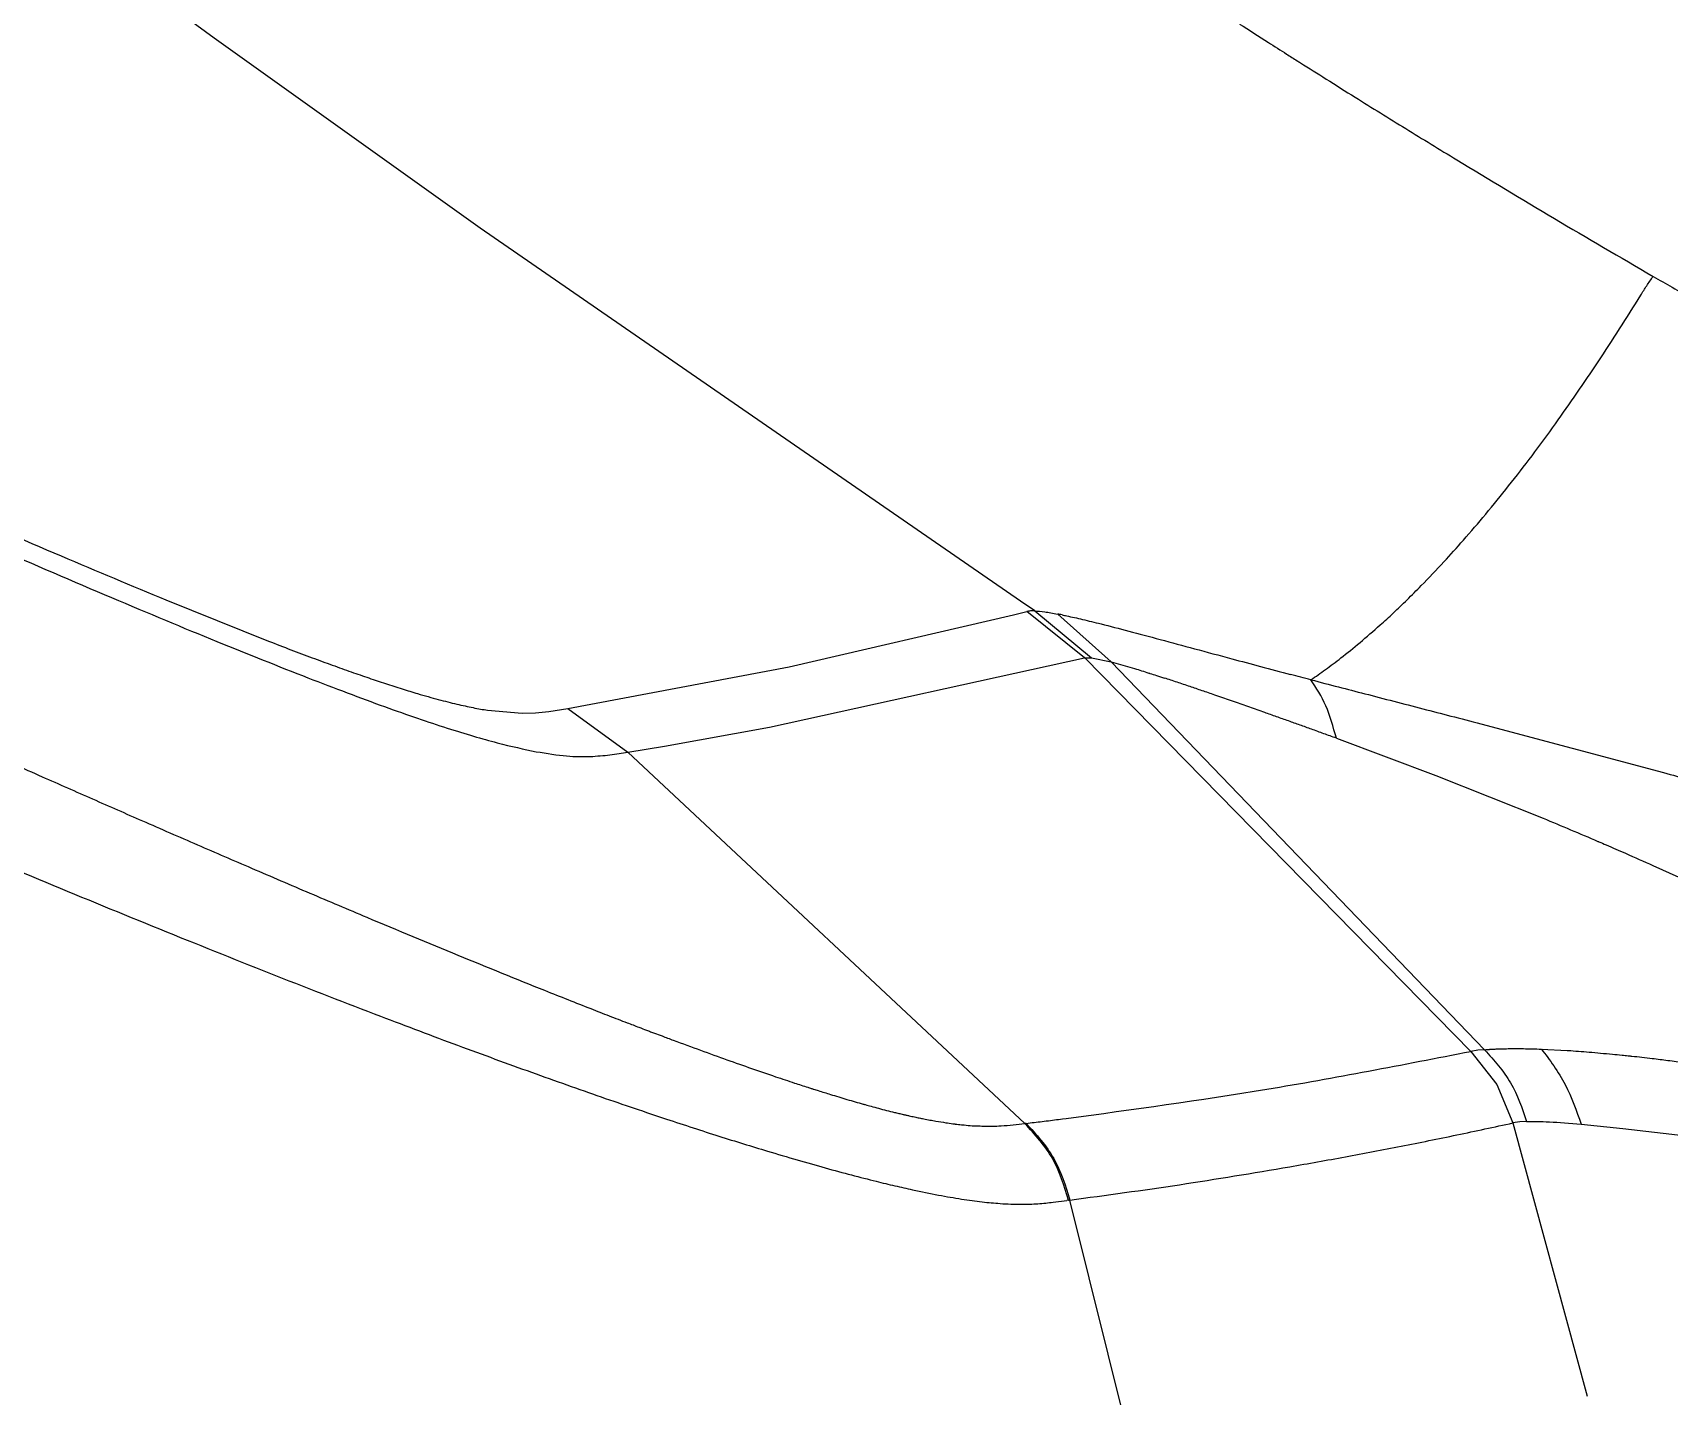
# Model space of a CAD drawing. Extents: x -51 to 27, y -13 to 136.
# Drawn here: x -34.015 to -30.973, y 50.833 to 53.368 of the extents above; entities that cross this region are included whole.
import ezdxf

# ---------------------------------------------------------------- set-up
doc = ezdxf.new("R2010")
doc.units = 0
doc.header["$MEASUREMENT"] = 0
doc.layers.add('GEOMETRY', color=2, linetype='Continuous', lineweight=25)

# ---------------------------------------------------------------- blocks, each defined once
blk = doc.blocks.new('2026 MONTERREY-BLOOM')
at = {"layer": 'GEOMETRY'}
for p, q in [((-21.9956, -30.3564), (-22.4829, -30.0005)), ((-21.5008, -30.7096), (-21.9956, -30.3564)), ((-20.4967, -31.4032), (-21.5008, -30.7096)), ((-22.0855, -31.4007), (-21.8943, -31.4774)), ((-20.5095, -31.4286), (-20.4848, -31.4224)), ((-20.4701, -31.4212), (-20.4967, -31.4032)), ((-20.3776, -31.5086), (-20.4849, -31.4225)), ((-20.4701, -31.4211), (-20.3649, -31.5082)), ((-20.9267, -31.5252), (-20.5096, -31.4287)), ((-20.3279, -31.5159), (-20.4276, -31.427)), ((-20.9635, -31.6373), (-20.3776, -31.5086)), ((-20.3776, -31.5086), (-20.3649, -31.5082)), ((-19.6596, -32.2399), (-20.3774, -31.5083)), ((-20.3649, -31.5082), (-20.328, -31.516)), ((-20.3279, -31.5159), (-20.2845, -31.5284)), ((-21.338, -31.6028), (-20.9267, -31.5252)), ((-20.328, -31.516), (-19.634, -32.2368)), ((-21.4872, -31.6058), (-21.4231, -31.6115)), ((-21.3736, -31.6084), (-21.338, -31.6028)), ((-21.338, -31.6028), (-21.2268, -31.6837)), ((-20.0951, -31.5917), (-20.1355, -31.5776)), ((-20.0428, -31.61), (-20.0951, -31.5917)), ((-21.4231, -31.6115), (-21.3983, -31.6108)), ((-21.3983, -31.6108), (-21.3736, -31.6084)), ((-21.1587, -31.6724), (-20.9635, -31.6373)), ((-19.641, -31.631), (-19.3012, -31.7217)), ((-19.9096, -31.6577), (-19.7244, -31.7271)), ((-21.2268, -31.6837), (-21.1587, -31.6724)), ((-21.2268, -31.6837), (-20.4886, -32.374)), ((-19.7244, -31.7271), (-19.5252, -31.8066)), ((-19.321, -31.8944), (-19.2183, -31.941)), ((-19.6463, -32.238), (-19.6596, -32.2399)), ((-19.6596, -32.2399), (-19.611, -32.3013)), ((-19.634, -32.2368), (-19.6463, -32.238)), ((-19.5284, -32.2357), (-19.4807, -32.2382)), ((-19.611, -32.3013), (-19.5813, -32.373)), ((-20.4863, -32.3738), (-20.4886, -32.374)), ((-19.5683, -32.3712), (-19.5813, -32.373)), ((-19.5813, -32.373), (-19.4435, -32.8811)), ((-19.556, -32.3704), (-19.5683, -32.3712)), ((-19.4546, -32.3752), (-19.377, -32.3831)), ((-19.377, -32.3831), (-19.2592, -32.3967)), ((-20.4361, -32.5204), (-20.4104, -32.517)), ((-20.4074, -32.5166), (-20.4104, -32.517)), ((-20.4074, -32.5166), (-20.4051, -32.5163)), ((-20.006, -34.1171), (-20.4051, -32.5163))]:
    blk.add_line(p, q, dxfattribs=at)
at = {"layer": 'GEOMETRY', "flags": 128}
blk.add_lwpolyline([(-20.4258, -32.3664), (-20.4188, -32.3655), (-20.4119, -32.3647)], dxfattribs=at)
at = {"layer": 'GEOMETRY'}
for points, knots in [([(-36.6427, -38.9849), (-36.6428, -38.748), (-36.6429, -38.2513), (-36.6431, -37.4958), (-36.643, -36.7174), (-36.6423, -35.9379), (-36.6409, -35.1552), (-36.6388, -34.37), (-36.6343, -33.1243), (-36.6247, -31.4274), (-36.6007, -28.7277), (-36.5557, -25.4875), (-36.48, -22.0033), (-36.3837, -18.8258), (-36.2694, -15.9518), (-36.1467, -13.5568), (-36.0218, -11.6425), (-35.9083, -10.2086), (-35.8038, -9.1111), (-35.7174, -8.3466), (-35.6715, -7.9173), (-35.5982, -7.4928), (-35.4908, -7.0801), (-35.3398, -6.6435), (-35.1358, -6.1898), (-34.8703, -5.7277), (-34.5603, -5.2943), (-34.2088, -4.8937), (-33.8193, -4.53), (-33.3956, -4.2066), (-32.942, -3.9269), (-32.4916, -3.7075), (-32.0535, -3.5411), (-31.634, -3.4198), (-31.1992, -3.3309), (-30.7502, -3.28), (-30.3002, -3.2288), (-29.6557, -3.1612), (-28.8172, -3.0818), (-27.5048, -2.9746), (-25.9207, -2.8687), (-23.9532, -2.7617), (-21.8759, -2.6679), (-19.6786, -2.5868), (-17.2507, -2.5139), (-14.59, -2.4519), (-11.7055, -2.4029), (-8.8195, -2.3695), (-5.9364, -2.3497), (-3.0548, -2.3416), (-0.5983, -2.3393), (1.4461, -2.34), (3.0915, -2.3423), (4.7536, -2.3465), (6.4156, -2.3534), (8.0545, -2.3645), (10.4077, -2.3864), (13.4813, -2.429), (16.9743, -2.5047), (20.1483, -2.6009), (23.0112, -2.7146), (25.3952, -2.8364), (27.3074, -2.9606), (28.7412, -3.0736), (29.84, -3.1777), (30.6063, -3.2639), (31.0378, -3.31), (31.4634, -3.3805), (31.8765, -3.4857), (32.3137, -3.6341), (32.7687, -3.8357), (33.2323, -4.0987), (33.6676, -4.4064), (34.0701, -4.7558), (34.436, -5.1433), (34.7616, -5.5651), (35.0437, -6.0171), (35.2785, -6.4922), (35.464, -6.9855), (35.6016, -7.491), (35.6829, -8.0099), (35.7387, -8.5338), (35.8146, -9.2299), (35.8967, -10.0974), (36.0051, -11.4079), (36.112, -12.9931), (36.2405, -15.3392), (36.3619, -18.1726), (36.4654, -21.4568), (36.5399, -24.7062), (36.5915, -27.9302), (36.6206, -30.8028), (36.6357, -33.3227), (36.6407, -34.9225), (36.6423, -35.9634), (36.6428, -36.4441), (36.643, -36.9237), (36.6431, -37.4023), (36.643, -37.8963), (36.6429, -38.4238), (36.6428, -38.792), (36.6428, -38.9849)], [0, 0, 0, 0, 0.005138, 0.010771, 0.016381, 0.022015, 0.027673, 0.03335, 0.039042, 0.054682, 0.070145, 0.097582, 0.124946, 0.145709, 0.16651, 0.187309, 0.197707, 0.208103, 0.218498, 0.221609, 0.224784, 0.227857, 0.230942, 0.234019, 0.237865, 0.24171, 0.245555, 0.249401, 0.253246, 0.257092, 0.260938, 0.264783, 0.267936, 0.271088, 0.274241, 0.277546, 0.280882, 0.284062, 0.291597, 0.299143, 0.312612, 0.326021, 0.341866, 0.357701, 0.373696, 0.394533, 0.415407, 0.436247, 0.457116, 0.477921, 0.498728, 0.51038, 0.52225, 0.534405, 0.54642, 0.558287, 0.569942, 0.597446, 0.624936, 0.645697, 0.666299, 0.687058, 0.697455, 0.707849, 0.718242, 0.721382, 0.724571, 0.72765, 0.730727, 0.733804, 0.737651, 0.741498, 0.745344, 0.74919, 0.753036, 0.756881, 0.760725, 0.76457, 0.768352, 0.772136, 0.775907, 0.779727, 0.783559, 0.79109, 0.798621, 0.812071, 0.825537, 0.849567, 0.873561, 0.896782, 0.920041, 0.943476, 0.95907, 0.97468, 0.978164, 0.981639, 0.985104, 0.988563, 0.992016, 0.995816, 1, 1, 1, 1]), ([(-20.0893, -30.3303), (-20.0716, -30.3417), (-20.0425, -30.3603), (-20.0068, -30.3831), (-19.987, -30.3957), (-19.9625, -30.4112), (-19.9266, -30.4338), (-19.8926, -30.4551), (-19.8745, -30.4664)], [0, 0, 0, 0, 0.25, 0.40858, 0.5, 0.527707, 0.75, 1, 1, 1, 1]), ([(-19.8745, -30.4664), (-19.8433, -30.4859), (-19.7807, -30.5248), (-19.7174, -30.5634), (-19.6857, -30.5827)], [0, 0, 0, 0, 0.498977, 1, 1, 1, 1]), ([(-19.6857, -30.5827), (-19.6254, -30.6192), (-19.5049, -30.692), (-19.3821, -30.7636), (-19.3207, -30.7994)], [0, 0, 0, 0, 0.499999, 1, 1, 1, 1]), ([(-19.3207, -30.7994), (-19.297, -30.8129), (-19.2644, -30.8315), (-19.1693, -30.8856), (-19.0663, -30.9433), (-18.9541, -31.0045), (-18.8565, -31.0568), (-18.7899, -31.0916), (-18.7406, -31.1174)], [0, 0, 0, 0, 0.125003, 0.171245, 0.499995, 0.662362, 0.750002, 1, 1, 1, 1]), ([(-19.5021, -31.0732), (-19.4756, -31.0356), (-19.4226, -30.9603), (-19.37, -30.8764), (-19.3437, -30.8344)], [0, 0, 0, 0, 0.499994, 1, 1, 1, 1]), ([(-22.6499, -31.1949), (-22.5681, -31.231), (-22.4072, -31.302), (-22.1872, -31.3964), (-21.9892, -31.4792), (-21.8765, -31.5238), (-21.8213, -31.5456)], [0, 0, 0, 0, 0.264675, 0.520506, 0.765085, 1, 1, 1, 1]), ([(-22.5017, -31.2231), (-22.4265, -31.2559), (-22.2797, -31.3198), (-22.1491, -31.3742), (-22.0855, -31.4007)], [0, 0, 0, 0, 0.512784, 1, 1, 1, 1]), ([(-19.7517, -31.3742), (-19.7378, -31.3598), (-19.7123, -31.3333), (-19.6855, -31.3034), (-19.6734, -31.2898)], [0, 0, 0, 0, 0.546512, 1, 1, 1, 1]), ([(-19.8036, -31.4249), (-19.7951, -31.4169), (-19.7782, -31.4009), (-19.7605, -31.3831), (-19.7517, -31.3742)], [0, 0, 0, 0, 0.50022, 1, 1, 1, 1]), ([(-20.4701, -31.4211), (-20.4729, -31.4211), (-20.4786, -31.4211), (-20.4828, -31.422), (-20.4849, -31.4225)], [0, 0, 0, 0, 0.5000002, 1, 1, 1, 1]), ([(-20.4195, -31.4286), (-20.4209, -31.4283), (-20.4236, -31.4278), (-20.4263, -31.4272), (-20.4276, -31.427)], [0, 0, 0, 0, 0.499367, 1, 1, 1, 1]), ([(-20.4195, -31.4286), (-20.4181, -31.4289), (-20.4152, -31.4295), (-20.4122, -31.4301), (-20.4108, -31.4304)], [0, 0, 0, 0, 0.500639, 1, 1, 1, 1]), ([(-20.4108, -31.4304), (-20.4013, -31.4325), (-20.3823, -31.4366), (-20.3588, -31.4425), (-20.347, -31.4454)], [0, 0, 0, 0, 0.5000003, 1, 1, 1, 1]), ([(-20.347, -31.4454), (-20.3304, -31.4497), (-20.2971, -31.4582), (-20.2569, -31.4689), (-20.2369, -31.4743)], [0, 0, 0, 0, 0.4999993, 1, 1, 1, 1]), ([(-19.8281, -31.4474), (-19.8241, -31.4438), (-19.816, -31.4365), (-19.8077, -31.4288), (-19.8036, -31.4249)], [0, 0, 0, 0, 0.500395, 1, 1, 1, 1]), ([(-21.8944, -31.4774), (-21.8804, -31.4828), (-21.8526, -31.4936), (-21.8265, -31.5033), (-21.8135, -31.5082)], [0, 0, 0, 0, 0.503458, 1, 1, 1, 1]), ([(-20.2369, -31.4743), (-20.216, -31.48), (-20.1743, -31.4912), (-20.1273, -31.5038), (-20.1038, -31.5102)], [0, 0, 0, 0, 0.499999, 1, 1, 1, 1]), ([(-21.8135, -31.5082), (-21.8009, -31.5128), (-21.7757, -31.5222), (-21.7523, -31.5305), (-21.7407, -31.5346)], [0, 0, 0, 0, 0.503253, 1, 1, 1, 1]), ([(-20.1038, -31.5102), (-20.0862, -31.5149), (-20.0508, -31.5244), (-20.0134, -31.5343), (-19.9947, -31.5392)], [0, 0, 0, 0, 0.4999996, 1, 1, 1, 1]), ([(-21.8213, -31.5456), (-21.7722, -31.5644), (-21.676, -31.6011), (-21.5603, -31.6403), (-21.4661, -31.6683), (-21.4199, -31.6781), (-21.3969, -31.6829)], [0, 0, 0, 0, 0.261833, 0.513211, 0.757996, 1, 1, 1, 1]), ([(-21.7407, -31.5346), (-21.7296, -31.5384), (-21.7076, -31.5461), (-21.6874, -31.5528), (-21.6773, -31.5562)], [0, 0, 0, 0, 0.502484, 1, 1, 1, 1]), ([(-20.2845, -31.5284), (-20.276, -31.5311), (-20.2673, -31.5338), (-20.2574, -31.5369), (-20.2527, -31.5384), (-20.2432, -31.5415), (-20.2339, -31.5445), (-20.2289, -31.5461)], [0, 0, 0, 0, 0.499981, 0.504232, 0.536482, 0.749989, 1, 1, 1, 1]), ([(-20.2056, -31.5538), (-20.2096, -31.5525), (-20.2175, -31.5498), (-20.2251, -31.5473), (-20.2289, -31.5461)], [0, 0, 0, 0, 0.500167, 1, 1, 1, 1]), ([(-19.9568, -31.5492), (-19.9631, -31.5476), (-19.9757, -31.5443), (-19.9883, -31.5409), (-19.9947, -31.5392)], [0, 0, 0, 0, 0.499844, 1, 1, 1, 1]), ([(-21.6773, -31.5562), (-21.6668, -31.5596), (-21.6458, -31.5664), (-21.6268, -31.5721), (-21.6174, -31.5749)], [0, 0, 0, 0, 0.501631, 1, 1, 1, 1]), ([(-21.6174, -31.5749), (-21.6043, -31.5787), (-21.5781, -31.5863), (-21.5557, -31.5917), (-21.5445, -31.5945)], [0, 0, 0, 0, 0.500639, 1, 1, 1, 1]), ([(-20.1816, -31.5619), (-20.1856, -31.5606), (-20.1938, -31.5578), (-20.2017, -31.5551), (-20.2056, -31.5538)], [0, 0, 0, 0, 0.500091, 1, 1, 1, 1]), ([(-20.1355, -31.5776), (-20.1434, -31.5749), (-20.1592, -31.5695), (-20.1741, -31.5645), (-20.1816, -31.5619)], [0, 0, 0, 0, 0.499985, 1, 1, 1, 1]), ([(-19.9096, -31.6577), (-19.9154, -31.6368), (-19.927, -31.5952), (-19.9469, -31.5645), (-19.9568, -31.5492)], [0, 0, 0, 0, 0.501413, 1, 1, 1, 1]), ([(-19.9568, -31.5492), (-19.9397, -31.5537), (-19.9068, -31.5623), (-19.8555, -31.5754), (-19.8031, -31.5891), (-19.7498, -31.6028), (-19.6958, -31.6169), (-19.6596, -31.6262), (-19.641, -31.631)], [0, 0, 0, 0, 0.169845, 0.328504, 0.500001, 0.669962, 0.829699, 1, 1, 1, 1]), ([(-21.5445, -31.5945), (-21.5342, -31.5968), (-21.5135, -31.6015), (-21.496, -31.6044), (-21.4872, -31.6059)], [0, 0, 0, 0, 0.500113, 1, 1, 1, 1]), ([(-22.5291, -31.6344), (-22.4931, -31.6504), (-22.4569, -31.6666), (-22.4187, -31.6835), (-22.4009, -31.6914), (-22.3657, -31.707), (-22.3329, -31.7215), (-22.3153, -31.7294)], [0, 0, 0, 0, 0.499999, 0.50379, 0.53544, 0.749999, 1, 1, 1, 1]), ([(-19.9983, -31.6258), (-20.0058, -31.6232), (-20.0208, -31.6181), (-20.0355, -31.6127), (-20.0428, -31.61)], [0, 0, 0, 0, 0.501888, 1, 1, 1, 1]), ([(-19.9556, -31.6411), (-19.9628, -31.6386), (-19.9771, -31.6336), (-19.9913, -31.6284), (-19.9983, -31.6258)], [0, 0, 0, 0, 0.5023722, 1, 1, 1, 1]), ([(-19.9096, -31.6577), (-19.9174, -31.655), (-19.9328, -31.6495), (-19.948, -31.6439), (-19.9556, -31.6411)], [0, 0, 0, 0, 0.502827, 1, 1, 1, 1]), ([(-21.3969, -31.6829), (-21.3772, -31.6861), (-21.3377, -31.6924), (-21.3102, -31.6921), (-21.2965, -31.6919)], [0, 0, 0, 0, 0.499996, 1, 1, 1, 1]), ([(-21.2965, -31.6919), (-21.284, -31.691), (-21.259, -31.6893), (-21.2375, -31.6856), (-21.2268, -31.6837)], [0, 0, 0, 0, 0.500381, 1, 1, 1, 1]), ([(-19.3012, -31.7217), (-19.269, -31.7307), (-19.2068, -31.7481), (-19.1115, -31.7752), (-19.0158, -31.8038), (-18.9198, -31.8331), (-18.8239, -31.8638), (-18.7605, -31.8846), (-18.7279, -31.8953)], [0, 0, 0, 0, 0.169533, 0.328654, 0.500001, 0.669582, 0.829975, 1, 1, 1, 1]), ([(-22.3153, -31.7294), (-22.2839, -31.7432), (-22.2212, -31.7709), (-22.1597, -31.7979), (-22.129, -31.8114)], [0, 0, 0, 0, 0.4999999, 1, 1, 1, 1]), ([(-22.129, -31.8114), (-22.0947, -31.8263), (-22.0263, -31.8562), (-21.9596, -31.8849), (-21.9263, -31.8993)], [0, 0, 0, 0, 0.499999, 1, 1, 1, 1]), ([(-19.5252, -31.8066), (-19.4913, -31.8208), (-19.4567, -31.8353), (-19.4176, -31.852), (-19.4006, -31.8594), (-19.3671, -31.874), (-19.3381, -31.8869), (-19.321, -31.8944)], [0, 0, 0, 0, 0.499994, 0.508927, 0.573974, 0.749998, 1, 1, 1, 1]), ([(-22.5107, -31.8408), (-22.4384, -31.8713), (-22.2934, -31.9324), (-22.1541, -31.9892), (-22.0841, -32.0177)], [0, 0, 0, 0, 0.4983933, 1, 1, 1, 1]), ([(-21.9263, -31.8993), (-21.8899, -31.9149), (-21.817, -31.9462), (-21.7468, -31.9758), (-21.7118, -31.9907)], [0, 0, 0, 0, 0.499998, 1, 1, 1, 1]), ([(-21.7118, -31.9907), (-21.6545, -32.0146), (-21.5393, -32.0629), (-21.4341, -32.1052), (-21.3812, -32.1265)], [0, 0, 0, 0, 0.4970148, 1, 1, 1, 1]), ([(-22.0841, -32.0177), (-22.0159, -32.0452), (-21.8792, -32.1003), (-21.7506, -32.1499), (-21.6862, -32.1747)], [0, 0, 0, 0, 0.4991696, 1, 1, 1, 1]), ([(-21.3812, -32.1265), (-21.3667, -32.1323), (-21.3377, -32.1439), (-21.3095, -32.155), (-21.2955, -32.1605)], [0, 0, 0, 0, 0.4994134, 1, 1, 1, 1]), ([(-21.6862, -32.1747), (-21.6379, -32.193), (-21.5411, -32.2298), (-21.4507, -32.2625), (-21.4054, -32.2789)], [0, 0, 0, 0, 0.498572, 1, 1, 1, 1]), ([(-21.2955, -32.1605), (-21.2841, -32.165), (-21.2612, -32.1739), (-21.2391, -32.1825), (-21.228, -32.1867)], [0, 0, 0, 0, 0.499749, 1, 1, 1, 1]), ([(-21.228, -32.1867), (-21.2206, -32.1895), (-21.2085, -32.1942), (-21.194, -32.1997), (-21.1844, -32.2034), (-21.1748, -32.207), (-21.1606, -32.2123), (-21.1491, -32.2166), (-21.1421, -32.2192)], [0, 0, 0, 0, 0.25, 0.412299, 0.5, 0.585703, 0.75, 1, 1, 1, 1]), ([(-21.1421, -32.2192), (-21.1082, -32.2317), (-21.0405, -32.2567), (-20.9815, -32.2769), (-20.952, -32.287)], [0, 0, 0, 0, 0.500003, 1, 1, 1, 1]), ([(-20.4119, -32.3647), (-20.2878, -32.3478), (-20.0393, -32.3141), (-19.7863, -32.2647), (-19.6596, -32.2399)], [0, 0, 0, 0, 0.49903, 1, 1, 1, 1]), ([(-19.634, -32.2368), (-19.6309, -32.2366), (-19.6275, -32.2364), (-19.6209, -32.2359), (-19.6152, -32.2356), (-19.6081, -32.2354), (-19.6001, -32.2352), (-19.5944, -32.235), (-19.5901, -32.2349)], [0, 0, 0, 0, 0.249998, 0.280494, 0.499998, 0.6638, 0.750002, 1, 1, 1, 1]), ([(-19.634, -32.2368), (-19.6162, -32.2566), (-19.5807, -32.2964), (-19.5643, -32.3457), (-19.556, -32.3704)], [0, 0, 0, 0, 0.49831, 1, 1, 1, 1]), ([(-19.5901, -32.2349), (-19.581, -32.2348), (-19.5628, -32.2347), (-19.5399, -32.2354), (-19.5284, -32.2357)], [0, 0, 0, 0, 0.500002, 1, 1, 1, 1]), ([(-19.5284, -32.2357), (-19.5206, -32.2459), (-19.5047, -32.2668), (-19.4761, -32.3128), (-19.4632, -32.3503), (-19.4546, -32.3752)], [0, 0, 0, 0, 0.243575, 0.496891, 1, 1, 1, 1]), ([(-19.4807, -32.2382), (-19.4804, -32.2382), (-19.4797, -32.2382), (-19.4791, -32.2383), (-19.4788, -32.2383)], [0, 0, 0, 0, 0.500008, 1, 1, 1, 1]), ([(-19.4788, -32.2383), (-19.466, -32.2392), (-19.4403, -32.241), (-19.411, -32.2438), (-19.3962, -32.2452)], [0, 0, 0, 0, 0.496234, 1, 1, 1, 1]), ([(-19.3962, -32.2452), (-19.3904, -32.2458), (-19.3808, -32.2467), (-19.3687, -32.2479), (-19.3503, -32.2498), (-19.3351, -32.2516), (-19.3223, -32.2531)], [0, 0, 0, 0, 0.250005, 0.408139, 0.500014, 1, 1, 1, 1]), ([(-19.3223, -32.2531), (-19.3127, -32.2542), (-19.2933, -32.2566), (-19.2729, -32.2593), (-19.2627, -32.2606)], [0, 0, 0, 0, 0.495884, 1, 1, 1, 1]), ([(-21.4054, -32.2789), (-21.3617, -32.2945), (-21.2741, -32.3258), (-21.1945, -32.3525), (-21.1546, -32.3659)], [0, 0, 0, 0, 0.498807, 1, 1, 1, 1]), ([(-20.952, -32.287), (-20.9401, -32.291), (-20.9198, -32.2977), (-20.8979, -32.3049), (-20.8871, -32.3084), (-20.8838, -32.3095), (-20.8824, -32.3099), (-20.8787, -32.3111), (-20.8678, -32.3145), (-20.8469, -32.3209), (-20.8295, -32.3262), (-20.8193, -32.3293)], [0, 0, 0, 0, 0.249998, 0.426731, 0.476298, 0.491382, 0.5, 0.508914, 0.573948, 0.750002, 1, 1, 1, 1]), ([(-20.8193, -32.3293), (-20.8091, -32.3322), (-20.7988, -32.3352), (-20.7889, -32.338), (-20.7886, -32.3381), (-20.7873, -32.3384), (-20.7826, -32.3397), (-20.7733, -32.3423), (-20.7651, -32.3445), (-20.7605, -32.3458)], [0, 0, 0, 0, 0.499997, 0.500492, 0.504809, 0.517173, 0.564562, 0.749999, 1, 1, 1, 1]), ([(-21.1546, -32.3659), (-21.1216, -32.3767), (-21.0556, -32.3984), (-20.9966, -32.4164), (-20.967, -32.4254)], [0, 0, 0, 0, 0.4994, 1, 1, 1, 1]), ([(-20.7605, -32.3458), (-20.7554, -32.3471), (-20.7454, -32.3497), (-20.7358, -32.3521), (-20.731, -32.3533)], [0, 0, 0, 0, 0.499944, 1, 1, 1, 1]), ([(-20.731, -32.3533), (-20.7283, -32.3539), (-20.723, -32.3552), (-20.7176, -32.3565), (-20.7149, -32.3571)], [0, 0, 0, 0, 0.498903, 1, 1, 1, 1]), ([(-20.7149, -32.3571), (-20.713, -32.3575), (-20.7092, -32.3584), (-20.7055, -32.3592), (-20.7036, -32.3597)], [0, 0, 0, 0, 0.500193, 1, 1, 1, 1]), ([(-20.7036, -32.3597), (-20.7019, -32.36), (-20.6985, -32.3608), (-20.6952, -32.3615), (-20.6935, -32.3619)], [0, 0, 0, 0, 0.500234, 1, 1, 1, 1]), ([(-20.6935, -32.3619), (-20.6907, -32.3625), (-20.6849, -32.3637), (-20.6794, -32.3648), (-20.6766, -32.3653)], [0, 0, 0, 0, 0.5005229, 1, 1, 1, 1]), ([(-20.6766, -32.3653), (-20.6727, -32.3661), (-20.665, -32.3676), (-20.6577, -32.3689), (-20.6541, -32.3695)], [0, 0, 0, 0, 0.500943, 1, 1, 1, 1]), ([(-20.4863, -32.3738), (-20.4763, -32.3726), (-20.4562, -32.3702), (-20.436, -32.3677), (-20.4258, -32.3664)], [0, 0, 0, 0, 0.495781, 1, 1, 1, 1]), ([(-20.6541, -32.3695), (-20.6478, -32.3705), (-20.637, -32.3723), (-20.6257, -32.374), (-20.6201, -32.3747), (-20.6185, -32.375), (-20.6159, -32.3753), (-20.6103, -32.3759), (-20.5996, -32.377), (-20.5914, -32.3777), (-20.5864, -32.3781)], [0, 0, 0, 0, 0.249999, 0.429672, 0.478432, 0.49261, 0.5, 0.590845, 0.750001, 1, 1, 1, 1]), ([(-20.5864, -32.3781), (-20.5766, -32.3785), (-20.5634, -32.3791), (-20.5461, -32.379), (-20.5217, -32.3779), (-20.5029, -32.3757), (-20.4886, -32.374)], [0, 0, 0, 0, 0.249999, 0.33884, 0.500002, 1, 1, 1, 1]), ([(-19.7893, -32.4163), (-19.7547, -32.4094), (-19.6856, -32.3956), (-19.616, -32.3805), (-19.5813, -32.373)], [0, 0, 0, 0, 0.500121, 1, 1, 1, 1]), ([(-19.556, -32.3704), (-19.5431, -32.3703), (-19.5171, -32.3702), (-19.4754, -32.3735), (-19.4546, -32.3752)], [0, 0, 0, 0, 0.500552, 1, 1, 1, 1]), ([(-20.967, -32.4254), (-20.9302, -32.4363), (-20.8562, -32.4582), (-20.7954, -32.4737), (-20.7648, -32.4815)], [0, 0, 0, 0, 0.499061, 1, 1, 1, 1]), ([(-19.996, -32.4545), (-19.9617, -32.4484), (-19.8929, -32.4363), (-19.8239, -32.4229), (-19.7893, -32.4163)], [0, 0, 0, 0, 0.49997, 1, 1, 1, 1]), ([(-20.4051, -32.5163), (-20.3372, -32.5072), (-20.2014, -32.4889), (-20.0645, -32.466), (-19.996, -32.4545)], [0, 0, 0, 0, 0.500105, 1, 1, 1, 1]), ([(-20.7648, -32.4815), (-20.7531, -32.4843), (-20.7297, -32.4901), (-20.7083, -32.4948), (-20.6976, -32.4972)], [0, 0, 0, 0, 0.499476, 1, 1, 1, 1]), ([(-20.6976, -32.4972), (-20.6811, -32.5007), (-20.648, -32.5077), (-20.6201, -32.5122), (-20.6062, -32.5145)], [0, 0, 0, 0, 0.499666, 1, 1, 1, 1]), ([(-20.6062, -32.5145), (-20.5931, -32.5164), (-20.567, -32.5202), (-20.5454, -32.5219), (-20.5347, -32.5227)], [0, 0, 0, 0, 0.501077, 1, 1, 1, 1]), ([(-20.5347, -32.5227), (-20.5279, -32.5232), (-20.5144, -32.524), (-20.5025, -32.5241), (-20.4966, -32.5242)], [0, 0, 0, 0, 0.500652, 1, 1, 1, 1]), ([(-20.4966, -32.5242), (-20.4909, -32.5241), (-20.4794, -32.524), (-20.4692, -32.5234), (-20.4642, -32.5231)], [0, 0, 0, 0, 0.500256, 1, 1, 1, 1]), ([(-20.4642, -32.5231), (-20.4593, -32.5227), (-20.4495, -32.522), (-20.4406, -32.5209), (-20.4361, -32.5204)], [0, 0, 0, 0, 0.501966, 1, 1, 1, 1])]:
    blk.add_open_spline(points, degree=3, knots=knots, dxfattribs=at)
for points in [[(-19.3437, -30.8344), (-19.3401, -30.8285), (-19.3329, -30.8167), (-19.3248, -30.8052), (-19.3207, -30.7994)], [(-19.5893, -31.1889), (-19.5748, -31.1705), (-19.5459, -31.1335), (-19.5167, -31.0933), (-19.5021, -31.0732)], [(-19.6734, -31.2898), (-19.6596, -31.2739), (-19.6319, -31.242), (-19.6035, -31.2066), (-19.5893, -31.1889)], [(-20.4701, -31.4212), (-20.4644, -31.4216), (-20.453, -31.4224), (-20.4361, -31.4254), (-20.4276, -31.427)], [(-19.901, -31.5086), (-19.8894, -31.4993), (-19.8661, -31.4809), (-19.8408, -31.4586), (-19.8281, -31.4474)], [(-19.9568, -31.5492), (-19.9479, -31.5431), (-19.9301, -31.5308), (-19.9107, -31.516), (-19.901, -31.5086)], [(-20.4074, -32.5166), (-20.4155, -32.4898), (-20.4318, -32.436), (-20.4697, -32.3947), (-20.4886, -32.374)], [(-20.4863, -32.3738), (-20.4674, -32.3944), (-20.4296, -32.4358), (-20.4133, -32.4895), (-20.4051, -32.5163)]]:
    blk.add_open_spline(points, degree=3, dxfattribs=at)

msp = doc.modelspace()

# ---------------------------------------------------------------- block references
msp.add_blockref('2026 MONTERREY-BLOOM', (-11.682, 83.7145))

doc.saveas('drawing.dxf')
